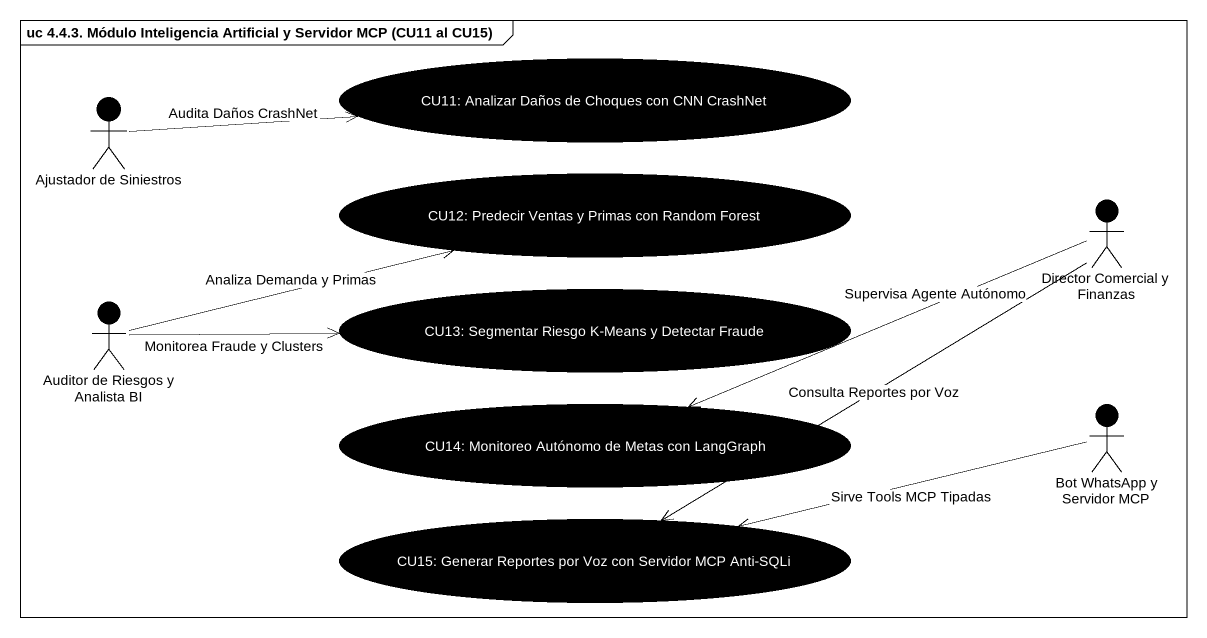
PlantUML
@startuml
mainframe uc 4.4.3. Módulo Inteligencia Artificial y Servidor MCP (CU11 al CU15)
usecase "CU11: Analizar Daños de Choques con CNN CrashNet" as CU11_Analizar_Daños_de #000000
actor "Ajustador de Siniestros" as Ajustador_de_Siniestros #000000
usecase "CU12: Predecir Ventas y Primas con Random Forest" as CU12_Predecir_Ventas_y #000000
actor "Director Comercial y Finanzas" as Director_Comercial_y #000000
actor "Auditor de Riesgos y Analista BI" as Auditor_de_Riesgos_y #000000
usecase "CU13: Segmentar Riesgo K-Means y Detectar Fraude" as CU13_Segmentar_Riesgo_K #000000
usecase "CU14: Monitoreo Autónomo de Metas con LangGraph" as CU14_Monitoreo_Autónomo_de #000000
actor "Bot WhatsApp y Servidor MCP" as Bot_WhatsApp_y_Servidor_MCP #000000
usecase "CU15: Generar Reportes por Voz con Servidor MCP Anti-SQLi" as CU15_Generar_Reportes_por #000000
Ajustador_de_Siniestros -right-> CU11_Analizar_Daños_de : Audita Daños CrashNet
Director_Comercial_y -left-> CU14_Monitoreo_Autónomo_de : Supervisa Agente Autónomo
Director_Comercial_y --> CU15_Generar_Reportes_por : Consulta Reportes por Voz
Auditor_de_Riesgos_y -right-> CU12_Predecir_Ventas_y : Analiza Demanda y Primas
Auditor_de_Riesgos_y -right-> CU13_Segmentar_Riesgo_K : Monitorea Fraude y Clusters
Bot_WhatsApp_y_Servidor_MCP -left-> CU15_Generar_Reportes_por : Sirve Tools MCP Tipadas
@enduml
